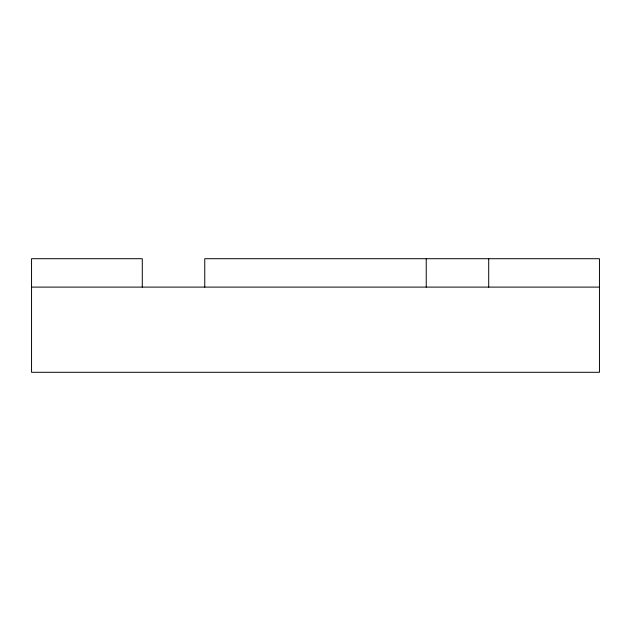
<?xml version="1.0" encoding="UTF-8"?>
<svg xmlns="http://www.w3.org/2000/svg" width="631" height="631" viewBox="0 0 631 631"><rect width="100%" height="100%" fill="white"/><g stroke="black" fill="none" stroke-linecap="round" stroke-linejoin="round"><path stroke-width="0.95" d="M31.55 287.105L599.45 287.105M488.709 258.71L488.709 287.105M426.24 258.71L426.24 287.105M204.76 287.105L204.76 258.71L599.45 258.71L599.45 372.29L31.55 372.29L31.55 258.71L142.291 258.71L142.291 287.105"/></g></svg>
